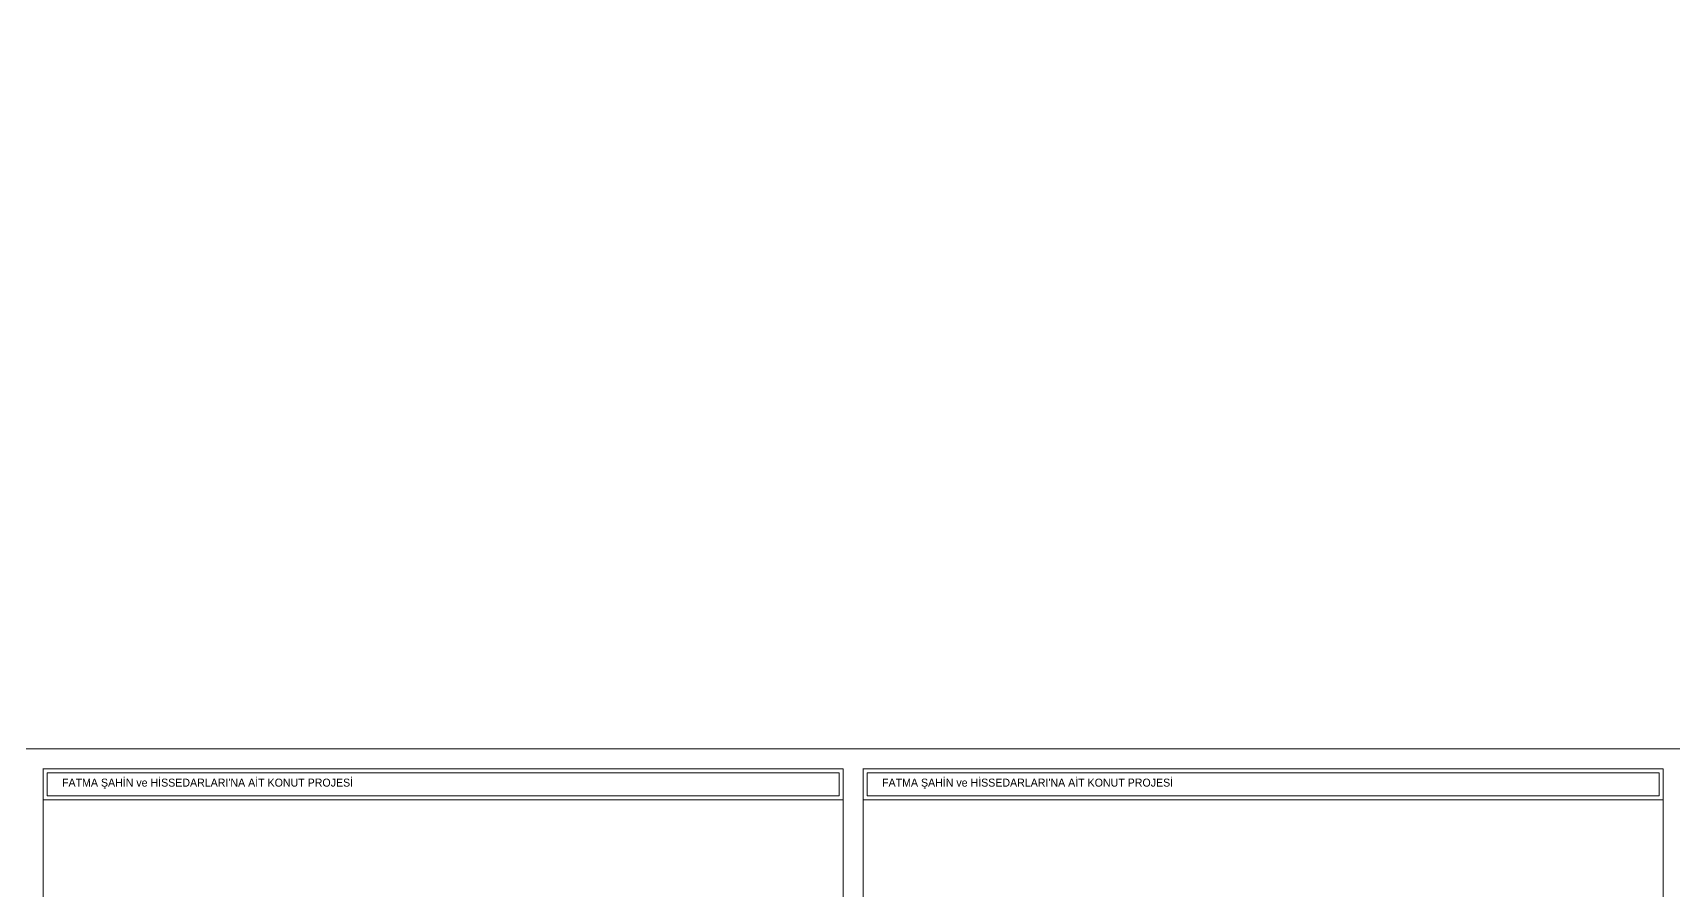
# Model space of a CAD drawing. Header units: metres. Extents: x 14968 to 56958, y -40276 to -31129.
# Drawn here: x 28663 to 32764, y -34829 to -32686 of the extents above; entities that cross this region are included whole.
import ezdxf

# ---------------------------------------------------------------- set-up
doc = ezdxf.new("R2010")
doc.units = ezdxf.units.M
for name, color, linetype, lineweight in [('A ANTET', 7, 'Continuous', 13), ('A DUVAR', 7, 'Continuous', 25), ('A YAZI VAZ', 7, 'Continuous', 13)]:
    doc.layers.add(name, color=color, linetype=linetype, lineweight=lineweight)
doc.styles.add('HİB ARIAL 95', font='arial.ttf', dxfattribs={"width": 0.95})

msp = doc.modelspace()

# ---------------------------------------------------------------- hatches: boundary and pattern name
at = {"layer": 'A DUVAR', "ltscale": 0.5, "transparency": 33554687}
h = msp.add_hatch(dxfattribs=at)
h.set_pattern_fill('ANSI31', color=256)
h.set_pattern_definition([(45, (31102.602, -33856.2054), (-2.245064, 2.245064), [])])
h.paths.add_polyline_path([(32267.6, -32716.2), (32267.6, -32686.2), (32207.6, -32686.2), (32207.6, -32716.2)])
h.paths.add_polyline_path([(31102.6, -32746.2), (31132.6, -32746.2), (31132.6, -32686.2), (31102.6, -32686.2)])
h.paths.add_polyline_path([(32267.6, -33826.2), (32267.6, -33856.2), (32207.6, -33856.2), (32207.6, -33826.2)])
h.paths.add_polyline_path([(31627.6, -32746.2), (31657.6, -32746.2), (31657.6, -32686.2), (31627.6, -32686.2)])
h.paths.add_polyline_path([(32237.6, -33126.2), (32267.6, -33126.2), (32267.6, -33186.2), (32237.6, -33186.2)])
h.paths.add_polyline_path([(32237.6, -33356.2), (32267.6, -33356.2), (32267.6, -33416.2), (32237.6, -33416.2)])
h.paths.add_polyline_path([(31162.6, -33386.2), (31162.6, -33416.2), (31102.6, -33416.2), (31102.6, -33386.2)])
h.paths.add_polyline_path([(31162.6, -33126.2), (31162.6, -33156.2), (31102.6, -33156.2), (31102.6, -33126.2)])
h.paths.add_polyline_path([(31102.6, -33796.2), (31132.6, -33796.2), (31132.6, -33856.2), (31102.6, -33856.2)])
h.paths.add_polyline_path([(31627.6, -33796.2), (31657.6, -33796.2), (31657.6, -33856.2), (31627.6, -33856.2)])
h.paths.add_polyline_path([(31102.6, -33126.2), (31102.6, -33156.2), (31162.6, -33156.2), (31162.6, -33126.2)])
h.paths.add_polyline_path([(31102.6, -32746.2), (31132.6, -32746.2), (31132.6, -32686.2), (31102.6, -32686.2)])
h.paths.add_polyline_path([(31102.6, -33856.2), (31132.6, -33856.2), (31132.6, -33796.2), (31102.6, -33796.2)])
h.paths.add_polyline_path([(31102.6, -33386.2), (31102.6, -33416.2), (31162.6, -33416.2), (31162.6, -33386.2)])
h.paths.add_polyline_path([(32207.6, -33826.2), (32207.6, -33856.2), (32267.6, -33856.2), (32267.6, -33826.2)])
h.paths.add_polyline_path([(31627.6, -33856.2), (31657.6, -33856.2), (31657.6, -33796.2), (31627.6, -33796.2)])
h.paths.add_polyline_path([(32237.6, -33186.2), (32267.6, -33186.2), (32267.6, -33126.2), (32237.6, -33126.2)])
h.paths.add_polyline_path([(32207.6, -32686.2), (32207.6, -32716.2), (32267.6, -32716.2), (32267.6, -32686.2)])
h.paths.add_polyline_path([(32237.6, -33416.2), (32267.6, -33416.2), (32267.6, -33356.2), (32237.6, -33356.2)])
h.paths.add_polyline_path([(31627.6, -32746.2), (31657.6, -32746.2), (31657.6, -32686.2), (31627.6, -32686.2)])

# ---------------------------------------------------------------- linework, layer by layer
at = {"layer": 'A ANTET'}
msp.add_lwpolyline([(28638.9, -34475.9), (56958.3, -34475.9), (56958.3, -37375.9), (28638.9, -37375.9)], close=True, dxfattribs=at)
at = {"layer": 'A ANTET', "linetype": 'ByBlock', "ltscale": 100}
for points in [[(28689.6, -34603.3, 2.02, 2.02, 0), (30689.6, -34603.3, 2.02, 2.02, 0), (30688.9, -34525.9, 2.02, 2.02, 0), (28688.9, -34525.9, 2.02, 2.02, 0)], [(30739.6, -34603.3, 2.02, 2.02, 0), (32739.6, -34603.3, 2.02, 2.02, 0), (32738.9, -34525.9, 2.02, 2.02, 0), (30738.9, -34525.9, 2.02, 2.02, 0)]]:
    msp.add_lwpolyline(points, format="xyseb", close=True, dxfattribs=at)
for points in [[(28699.1, -34536), (30679.1, -34536), (30679.1, -34593.2), (28699.1, -34593.2)], [(30749.1, -34536), (32729.1, -34536), (32729.1, -34593.2), (30749.1, -34593.2)]]:
    msp.add_lwpolyline(points, close=True, dxfattribs=at)
at = {"layer": 'A YAZI VAZ', "ltscale": 0.5}
for points in [[(28688.9, -34525.9), (30688.9, -34525.9), (30688.9, -37325.9), (28688.9, -37325.9)], [(30738.9, -34525.9), (32738.9, -34525.9), (32738.9, -37325.9), (30738.9, -37325.9)]]:
    msp.add_lwpolyline(points, close=True, dxfattribs=at)

# ---------------------------------------------------------------- texts
at = {"layer": 'A ANTET', "linetype": 'ByBlock', "ltscale": 100, "char_height": 20, "width": 1472.855, "attachment_point": 5, "style": 'HİB ARIAL 95'}
for insert in [(29472.9, -34563.4), (31522.9, -34563.4)]:
    msp.add_mtext("\\pxql;FATMA ŞAHİN ve HİSSEDARLARI'NA AİT KONUT PROJESİ", dxfattribs=dict(at, insert=insert))

doc.saveas('drawing.dxf')
